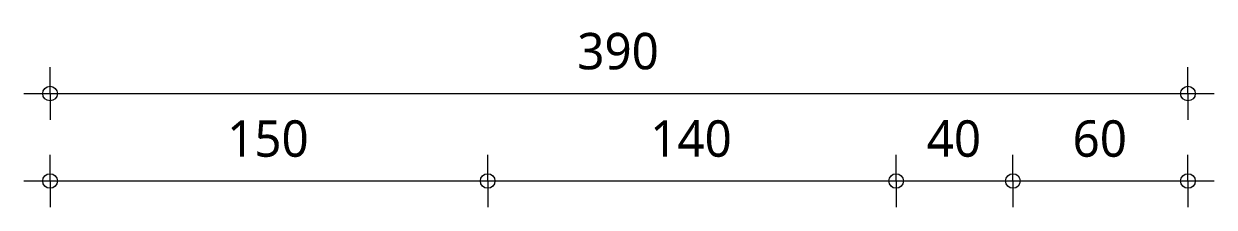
# Model space of a CAD drawing. Header units: millimetres. Extents: x -435 to 27166, y -19117 to 26500.
# Drawn here: x 7191.7 to 7599.7, y 1887.4 to 1950.3 of the extents above; entities that cross this region are included whole.
import ezdxf

# ---------------------------------------------------------------- set-up
doc = ezdxf.new("R2010")
doc.units = ezdxf.units.MM
doc.layers.add('A-ANNO-DIMS', color=211, linetype='Continuous', lineweight=13)
doc.layers.add('A-ANNO-DIMS-5', color=211, linetype='Continuous', lineweight=13)
doc.styles.add('Segoe UI_3', font='segoeui.ttf', dxfattribs={"height": 12.5})
doc.dimstyles.new('2_5_mm_4', dxfattribs={"dimscale": 304.8, "dimtxt": 13.092049, "dimasz": 0.016404, "dimexe": 0.029528, "dimexo": 0.0625, "dimgap": 0.014764, "dimtad": 1, "dimdec": 0, "dimzin": 0, "dimdsep": 46, "dimtxsty": 'Segoe UI_3', "dimblk1": 'DOTBLANK', "dimblk2": 'DOTBLANK', "dimsah": 1, "dimcen": 0.09, "dimdle": 0.029528, "dimazin": 0, "dimtfac": 1, "dimtdec": 4, "dimtix": 1, "dimtmove": 0, "dimatfit": 3, "dimfxl": 0.029528, "dimfxlon": 1, "dimtvp": 1, "dimtfill": 1, "dimtolj": 1, "dimtzin": 0, "dimarcsym": 2})

# ---------------------------------------------------------------- blocks, each defined once
blk = doc.blocks.new('DIMBLOCK500-Details Appartement')
at = {"layer": 'A-ANNO-DIMS-5'}
for p, q in [((7200.66, 1896.41), (7200.66, 1905.41)), ((7350.66, 1896.41), (7350.66, 1905.41)), ((7191.66, 1896.41), (7350.66, 1896.41)), ((7200.66, 1896.41), (7200.66, 1887.41)), ((7350.66, 1896.41), (7350.66, 1887.41))]:
    blk.add_line(p, q, dxfattribs=at)
for centre in [(7200.66, 1896.41), (7350.66, 1896.41)]:
    blk.add_circle(centre, 2.5, dxfattribs=at)
at = {"layer": 'A-ANNO-DIMS-5', "color": 0, "insert": (7261.38, 1917.22), "char_height": 12.5, "width": 34.2774, "attachment_point": 1, "line_spacing_factor": 1.142579, "style": 'Segoe UI_3', "bg_fill": 3, "box_fill_scale": 1.25, "bg_fill_color": 9, "bg_fill_true_color": 13158600, "bg_fill_transparency": 0}
blk.add_mtext('150', dxfattribs=at)
blk = doc.blocks.new('_DotBlank')
at = {"color": 0, "linetype": 'ByBlock', "lineweight": -2}
blk.add_line((-0.5, 0), (-1, 0), dxfattribs=at)
blk.add_circle((0, 0), 0.5, dxfattribs=at)
blk = doc.blocks.new('DIMBLOCK501-Details Appartement')
at = {"layer": 'A-ANNO-DIMS-5'}
for p, q in [((7350.66, 1896.41), (7350.66, 1905.41)), ((7490.66, 1896.41), (7490.66, 1905.41)), ((7350.66, 1896.41), (7490.66, 1896.41)), ((7350.66, 1896.41), (7350.66, 1887.41)), ((7490.66, 1896.41), (7490.66, 1887.41))]:
    blk.add_line(p, q, dxfattribs=at)
for centre in [(7350.66, 1896.41), (7490.66, 1896.41)]:
    blk.add_circle(centre, 2.5, dxfattribs=at)
at = {"layer": 'A-ANNO-DIMS-5', "color": 0, "insert": (7406.38, 1917.22), "char_height": 12.5, "width": 34.2774, "attachment_point": 1, "line_spacing_factor": 1.142579, "style": 'Segoe UI_3', "bg_fill": 3, "box_fill_scale": 1.25, "bg_fill_color": 9, "bg_fill_true_color": 13158600, "bg_fill_transparency": 0}
blk.add_mtext('140', dxfattribs=at)
blk = doc.blocks.new('DIMBLOCK502-Details Appartement')
at = {"layer": 'A-ANNO-DIMS-5'}
for p, q in [((7490.66, 1896.41), (7490.66, 1905.41)), ((7530.67, 1896.41), (7530.67, 1905.41)), ((7490.66, 1896.41), (7530.67, 1896.41)), ((7490.66, 1896.41), (7490.66, 1887.41)), ((7530.67, 1896.41), (7530.67, 1887.41))]:
    blk.add_line(p, q, dxfattribs=at)
for centre in [(7490.66, 1896.41), (7530.67, 1896.41)]:
    blk.add_circle(centre, 2.5, dxfattribs=at)
at = {"layer": 'A-ANNO-DIMS-5', "color": 0, "insert": (7501.14, 1917.22), "char_height": 12.5, "width": 22.8516, "attachment_point": 1, "line_spacing_factor": 1.142579, "style": 'Segoe UI_3', "bg_fill": 3, "box_fill_scale": 1.25, "bg_fill_color": 9, "bg_fill_true_color": 13158600, "bg_fill_transparency": 0}
blk.add_mtext('40', dxfattribs=at)
blk = doc.blocks.new('DIMBLOCK503-Details Appartement')
at = {"layer": 'A-ANNO-DIMS-5'}
for p, q in [((7530.67, 1896.41), (7530.67, 1905.41)), ((7590.67, 1896.41), (7590.67, 1905.41)), ((7530.67, 1896.41), (7599.67, 1896.41)), ((7530.67, 1896.41), (7530.67, 1887.41)), ((7590.67, 1896.41), (7590.67, 1887.41))]:
    blk.add_line(p, q, dxfattribs=at)
for centre in [(7530.67, 1896.41), (7590.67, 1896.41)]:
    blk.add_circle(centre, 2.5, dxfattribs=at)
at = {"layer": 'A-ANNO-DIMS-5', "color": 0, "insert": (7551.14, 1917.22), "char_height": 12.5, "width": 22.8516, "attachment_point": 1, "line_spacing_factor": 1.142579, "style": 'Segoe UI_3', "bg_fill": 3, "box_fill_scale": 1.25, "bg_fill_color": 9, "bg_fill_true_color": 13158600, "bg_fill_transparency": 0}
blk.add_mtext('60', dxfattribs=at)
blk = doc.blocks.new('DIMBLOCK504-Details Appartement')
at = {"layer": 'A-ANNO-DIMS-5'}
for p, q in [((7200.66, 1926.41), (7200.66, 1935.41)), ((7590.67, 1926.41), (7590.67, 1935.41)), ((7191.66, 1926.41), (7599.67, 1926.41)), ((7200.66, 1926.41), (7200.66, 1917.41)), ((7590.67, 1926.41), (7590.67, 1917.41))]:
    blk.add_line(p, q, dxfattribs=at)
for centre in [(7200.66, 1926.41), (7590.67, 1926.41)]:
    blk.add_circle(centre, 2.5, dxfattribs=at)
at = {"layer": 'A-ANNO-DIMS-5', "color": 0, "insert": (7381.38, 1947.22), "char_height": 12.5, "width": 34.2774, "attachment_point": 1, "line_spacing_factor": 1.142579, "style": 'Segoe UI_3', "bg_fill": 3, "box_fill_scale": 1.25, "bg_fill_color": 9, "bg_fill_true_color": 13158600, "bg_fill_transparency": 0}
blk.add_mtext('390', dxfattribs=at)

msp = doc.modelspace()

# ---------------------------------------------------------------- dimensions: what is measured, and where the dimension line sits
at = {"layer": 'A-ANNO-DIMS'}
dim = msp.add_linear_dim(base=(7350.66, 1896.41), p1=(7200.66, 1887.41), p2=(7350.66, 1887.41), dimstyle='2_5_mm_4', override={"dimpost": '<>', "dimfxl": 150}, dxfattribs=at)
dim.commit()
dim.dimension.update_dxf_attribs({"geometry": 'DIMBLOCK500-Details Appartement', "text_midpoint": (7275.66, 1907.41)})

# ---------------------------------------------------------------- next in the draw order: dimensions: what is measured, and where the dimension line sits
dim = msp.add_linear_dim(base=(7490.66, 1896.41), p1=(7350.66, 1887.41), p2=(7490.66, 1887.41), dimstyle='2_5_mm_4', override={"dimpost": '<>', "dimfxl": 140}, dxfattribs=at)
dim.commit()
dim.dimension.update_dxf_attribs({"geometry": 'DIMBLOCK501-Details Appartement', "text_midpoint": (7420.66, 1907.41)})

# ---------------------------------------------------------------- next in the draw order: dimensions: what is measured, and where the dimension line sits
dim = msp.add_linear_dim(base=(7530.67, 1896.41), p1=(7490.66, 1887.41), p2=(7530.67, 1887.41), dimstyle='2_5_mm_4', override={"dimpost": '<>', "dimfxl": 40.000777}, dxfattribs=at)
dim.commit()
dim.dimension.update_dxf_attribs({"geometry": 'DIMBLOCK502-Details Appartement', "text_midpoint": (7510.66, 1907.38)})

# ---------------------------------------------------------------- next in the draw order: dimensions: what is measured, and where the dimension line sits
dim = msp.add_linear_dim(base=(7590.67, 1896.41), p1=(7530.67, 1887.41), p2=(7590.67, 1887.41), dimstyle='2_5_mm_4', override={"dimpost": '<>', "dimfxl": 60}, dxfattribs=at)
dim.commit()
dim.dimension.update_dxf_attribs({"geometry": 'DIMBLOCK503-Details Appartement', "text_midpoint": (7560.67, 1907.38)})

# ---------------------------------------------------------------- next in the draw order: dimensions: what is measured, and where the dimension line sits
dim = msp.add_linear_dim(base=(7590.67, 1926.41), p1=(7200.66, 1917.41), p2=(7590.67, 1917.41), dimstyle='2_5_mm_4', override={"dimpost": '<>', "dimfxl": 390.000777}, dxfattribs=at)
dim.commit()
dim.dimension.update_dxf_attribs({"geometry": 'DIMBLOCK504-Details Appartement', "text_midpoint": (7395.66, 1937.38)})

doc.saveas('drawing.dxf')
